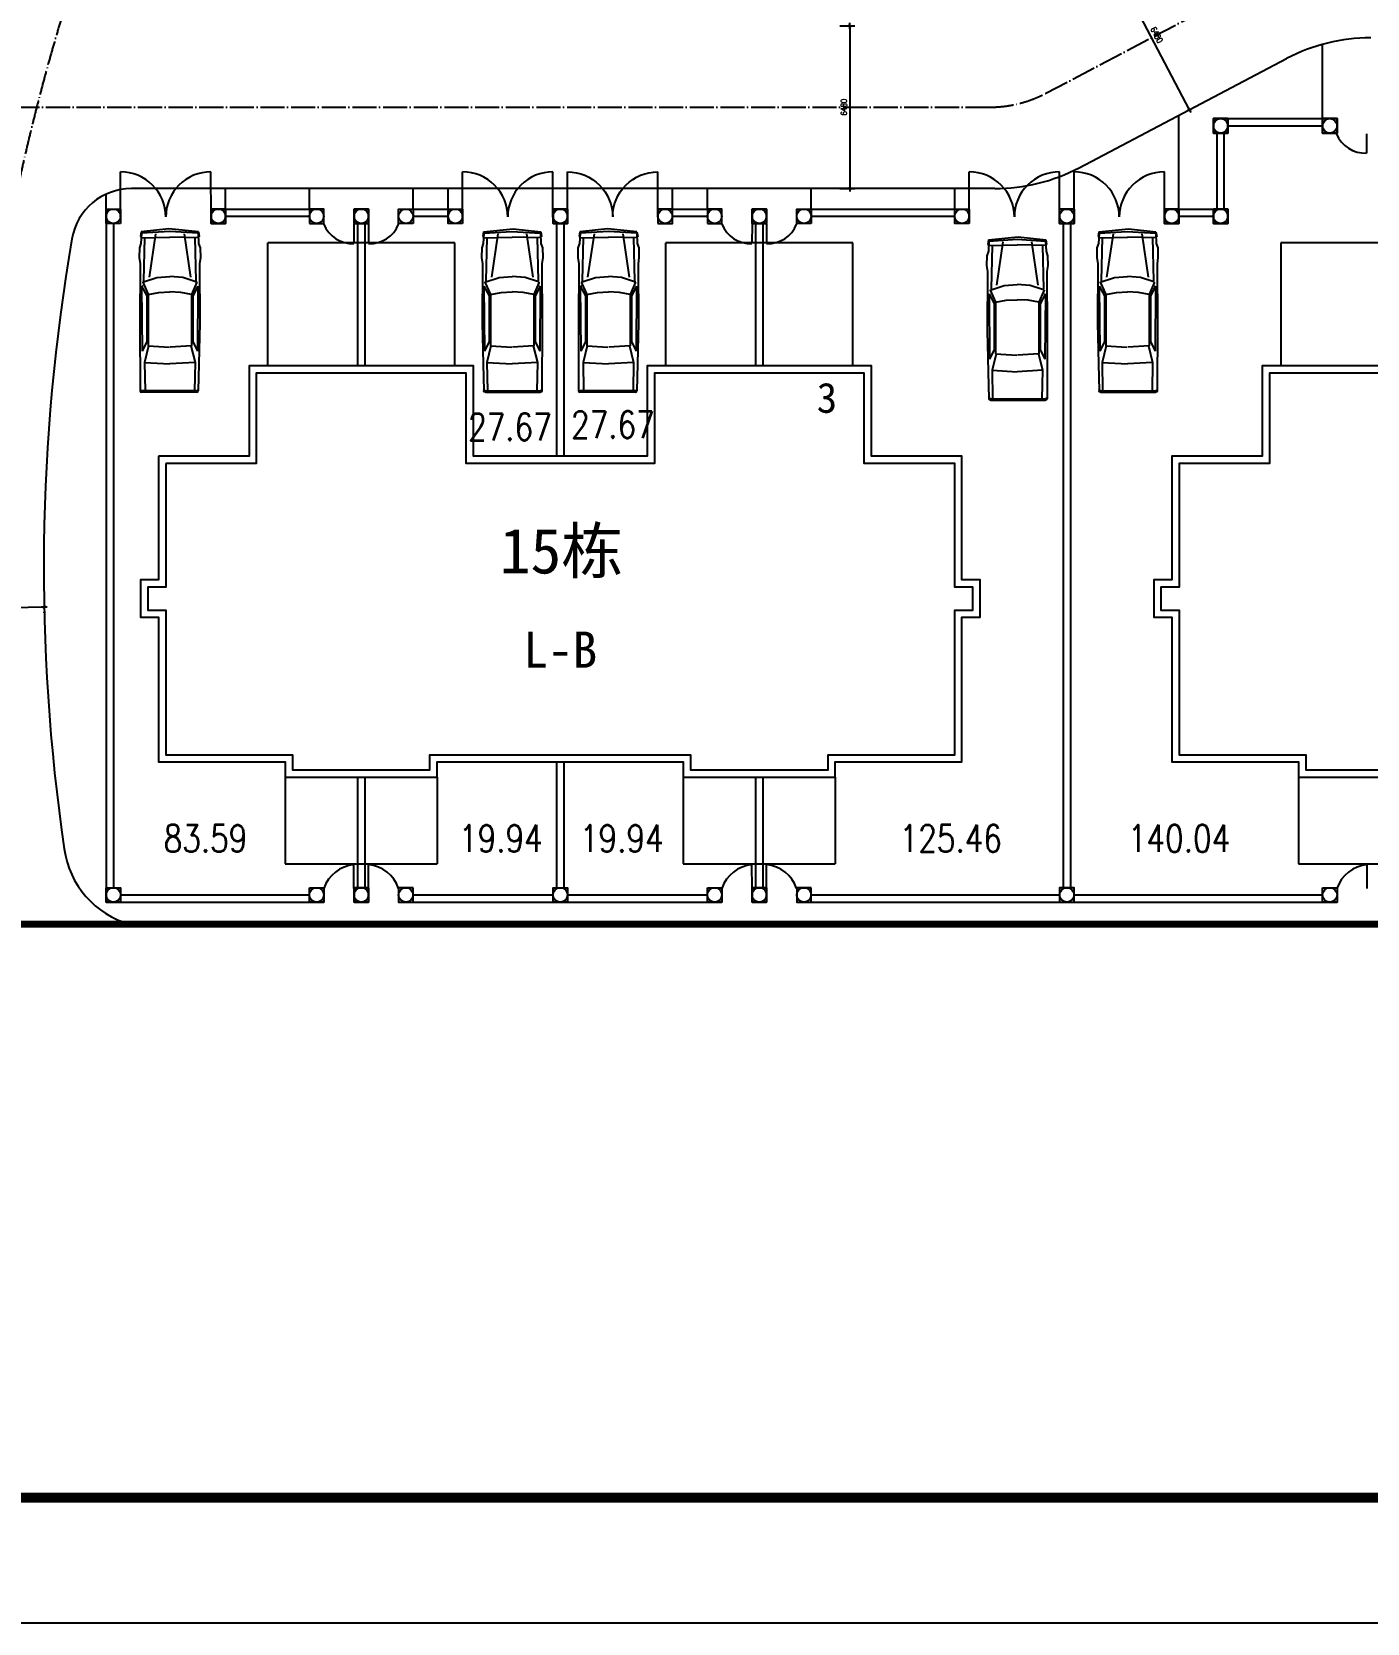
# Model space of a CAD drawing. Extents: x 1035948 to 1665131, y -158296 to 142149.
# Drawn here: x 1431022 to 1484162, y -158296 to -94954 of the extents above; entities that cross this region are included whole.
import ezdxf
from ezdxf.enums import TextEntityAlignment as Align

# ---------------------------------------------------------------- set-up
doc = ezdxf.new("R2010")
doc.units = 0
doc.header["$LTSCALE"] = 200
doc.header["$MEASUREMENT"] = 0
doc.linetypes.add('ACAD_ISO04W100', pattern=[30.5, 24, -3, 0.5, -3])
doc.layers.get('0').update_dxf_attribs({"linetype": 'CONTINUOUS'})
doc.layers.get('DEFPOINTS').update_dxf_attribs({"linetype": 'CONTINUOUS'})
for name, color, linetype in [('CH1', 7, 'CONTINUOUS'), ('DL', 21, 'CONTINUOUS'), ('LH', 62, 'CONTINUOUS'), ('LMLK', 123, 'CONTINUOUS'), ('TXT', 3, 'CONTINUOUS'), ('WINDOW', 2, 'CONTINUOUS'), ('WLL1', 7, 'CONTINUOUS'), ('X1', 3, 'CONTINUOUS'), ('ZXX', 6, 'ACAD_ISO04W100'), ('铺地材料线', 5, 'CONTINUOUS'), ('院子', 140, 'CONTINUOUS')]:
    doc.layers.add(name, color=color, linetype=linetype)
doc.styles.add('DIM', font='txt')
doc.styles.add('DIM_FONT', font='SIMPLEX.shx', dxfattribs={"width": 0.8})
doc.styles.add('H1', font='SimSun.ttf')
doc.dimstyles.new('DIMN80', dxfattribs={"dimscale": 0.8, "dimtxt": 300, "dimasz": 1, "dimexe": 250, "dimexo": 300, "dimgap": 150, "dimtad": 1, "dimdec": 0, "dimzin": 0, "dimdsep": 46, "dimtxsty": 'DIM_FONT', "dimblk": '_DIMX', "dimcen": 0.09, "dimclrt": 7, "dimadec": 0, "dimazin": 0, "dimtfac": 1, "dimtdec": 0, "dimtix": 1, "dimtmove": 2, "dimatfit": 3, "dimldrblk": '_DIMX', "dimfxl": 0, "dimtolj": 1, "dimtzin": 0, "dimarcsym": 0})

# ---------------------------------------------------------------- blocks, each defined once
blk = doc.blocks.new('_DIMX')
blk.add_line((-150, 0), (150, 0))
at = {"const_width": 50}
blk.add_lwpolyline([(-70, -70), (70, 70)], dxfattribs=at)
blk = doc.blocks.new('*D543')
at = {"layer": 'DEFPOINTS', "color": 0}
for p in [(1474068, -92322), (1477085, -98057), (1477085, -98057)]:
    blk.add_point(p, dxfattribs=at)
at = {"layer": 'WLL1', "color": 0, "lineweight": -2}
for p, q in [((1474069, -92323), (1477085, -98056)), ((1474281, -92210), (1474245, -92229)), ((1477297, -97945), (1477262, -97964))]:
    blk.add_line(p, q, dxfattribs=at)
at = {"layer": 'WLL1', "color": 0, "lineweight": -2, "xscale": 0.8, "yscale": 0.8, "zscale": 0.8}
for p, rotation in [((1474068, -92322), 117.7472229920204), ((1477085, -98057), 297.7472229920204)]:
    blk.add_blockref('_DIMX', p, dxfattribs=dict(at, rotation=rotation))
at = {"layer": 'WLL1', "color": 7, "insert": (1475789, -95078), "char_height": 240, "attachment_point": 5, "rotation": 297.74722, "style": 'DIM_FONT'}
blk.add_mtext('\\A1;6480', dxfattribs=at)
blk = doc.blocks.new('M_F31')
for p, q in [((17, 943), (-81, -40)), ((62, 933), (0, 0)), ((17, 943), (167, 969)), ((62, 933), (397, 951)), ((80, 469), (1520, 684)), ((167, 969), (187, 944)), ((209, 942), (187, -4)), ((205, 831), (1645, 862)), ((397, 951), (544, 1005)), ((544, 1005), (863, 1010)), ((863, 1010), (1071, 978)), ((1071, 978), (3045, 992)), ((1685, 895), (1534, 426)), ((1685, 895), (2090, 713)), ((1813, 931), (2142, 758)), ((1813, 931), (3975, 914)), ((2090, 713), (2023, 359)), ((2090, 713), (3799, 713)), ((2142, 758), (3656, 758)), ((3045, 992), (5289, 933)), ((3656, 758), (3975, 914)), ((3799, 713), (3842, 9)), ((3800, 698), (4344, 832)), ((4344, 832), (4396, -6)), ((4344, 832), (5286, 817)), ((5291, 884), (5291, -942)), ((5338, 883), (5338, -942)), ((0, 0), (62, -942)), ((1534, 426), (1501, -3)), ((2023, 359), (2010, -4)), ((-81, -40), (17, -952)), ((80, -478), (1520, -693)), ((209, -951), (187, -5)), ((1534, -434), (1501, -5)), ((1676, -877), (1534, -434)), ((2023, -368), (2010, -5)), ((2090, -722), (2023, -368)), ((3799, -722), (3842, -18)), ((4344, -841), (4396, -3)), ((17, -952), (167, -978)), ((62, -942), (397, -960)), ((167, -978), (187, -953)), ((205, -840), (1645, -871)), ((397, -960), (544, -1014)), ((544, -1014), (863, -1018)), ((863, -1018), (1071, -987)), ((1071, -987), (3045, -1000)), ((1710, -892), (2090, -722)), ((1813, -940), (2142, -767)), ((1813, -940), (3975, -923)), ((2090, -722), (3799, -722)), ((2142, -767), (3656, -767)), ((3045, -1000), (5288, -992)), ((3656, -767), (3975, -923)), ((3800, -707), (4344, -841)), ((4344, -841), (5286, -826))]:
    blk.add_line(p, q)
for centre, radius, start, end in [((1700, 861), 25, 65.7961, 162.2571), ((5241, 884), 50, 0, 88.5082), ((5288, 883), 50, 0, 88.5082), ((200, -4), 12.5, 178.7004, 181.2996), ((1514, -4), 12.5, 175.5855, 184.4145), ((2022, -4), 12.5, 177.991, 182.009), ((1700, -870), 25, 197.7429, 294.2039), ((1828, -904), 12.5, 116.9382, 269.53), ((5241, -942), 50, 270.2142, 0), ((5288, -942), 50, 270.2142, 360)]:
    blk.add_arc(centre, radius, start, end)
at = {"linetype": 'Continuous', "style": 'DIM', "flags": 9}
for tag in ['XSIZE', 'YSIZE']:
    blk.add_attdef(tag, (0, 0), '', height=0.5, dxfattribs=at)
blk = doc.blocks.new('M_A3PTU')
for p, q in [((-0.5, 0), (-0.499, -0.498)), ((0.5, 0), (0.499, -0.498))]:
    blk.add_line(p, q)
for centre, start, end in [((-0.498, -0.001), 269.885, 0.0763), ((0.498, -0.001), 179.9237, 270.115)]:
    blk.add_arc(centre, 0.498, start, end)
blk = doc.blocks.new('*D540')
at = {"layer": 'DEFPOINTS', "color": 0}
for p in [(1425035, -117975), (1431514, -117846), (1431514, -117846)]:
    blk.add_point(p, dxfattribs=at)
at = {"layer": 'WLL1', "color": 0, "lineweight": -2}
for p, q in [((1425036, -117975), (1431513, -117846)), ((1425040, -118215), (1425039, -118175)), ((1431519, -118086), (1431518, -118046))]:
    blk.add_line(p, q, dxfattribs=at)
at = {"layer": 'WLL1', "color": 0, "lineweight": -2, "xscale": 0.8, "yscale": 0.8, "zscale": 0.8}
for p, rotation in [((1431514, -117846), 1.143437487052672), ((1425035, -117975), 181.1434374870527)]:
    blk.add_blockref('_DIMX', p, dxfattribs=dict(at, rotation=rotation))
at = {"layer": 'WLL1', "color": 7, "insert": (1428270, -117670), "char_height": 240, "attachment_point": 5, "rotation": 1.14344, "style": 'DIM_FONT'}
blk.add_mtext('\\A1;6480', dxfattribs=at)
blk = doc.blocks.new('*D541')
at = {"layer": 'DEFPOINTS', "color": 0}
for p in [(1462932, -94714), (1462932, -101194), (1463578, -101194)]:
    blk.add_point(p, dxfattribs=at)
at = {"layer": 'WLL1', "color": 0, "lineweight": -2}
for p, q in [((1463172, -94714), (1463778, -94714)), ((1463578, -94715), (1463578, -101193)), ((1463172, -101194), (1463778, -101194))]:
    blk.add_line(p, q, dxfattribs=at)
at = {"layer": 'WLL1', "color": 0, "lineweight": -2, "xscale": 0.8, "yscale": 0.8, "zscale": 0.8}
for p, rotation in [((1463578, -94714), 90), ((1463578, -101194), 270)]:
    blk.add_blockref('_DIMX', p, dxfattribs=dict(at, rotation=rotation))
at = {"layer": 'WLL1', "color": 7, "insert": (1463338, -97954), "char_height": 240, "attachment_point": 5, "rotation": 90, "style": 'DIM_FONT'}
blk.add_mtext('\\A1;6480', dxfattribs=at)

msp = doc.modelspace()

# ---------------------------------------------------------------- linework, layer by layer
for p, q in [((1440410.90889, -108249.89817, -27056.10778), (1440410.90889, -103353.89817, -27056.10778)), ((1440538.10889, -103353.89817, -27056.10778), (1440530.90889, -103361.09817, -27056.10778)), ((1447850.90889, -108249.89817, -27056.10778), (1447850.90889, -103353.89817, -27056.10778)), ((1456250.90889, -108249.89817, -27056.10778), (1456250.90889, -103353.89817, -27056.10778)), ((1463690.90889, -108249.89817, -27056.10778), (1463690.90889, -103353.89817, -27056.10778)), ((1480730.90889, -103353.89817, -27056.10778), (1480730.90889, -108249.89817, -27056.10778)), ((1441106.90889, -124617.89817, -27056.10778), (1441106.90889, -128073.89817, -27056.10778)), ((1447154.90889, -124617.89817, -27056.10778), (1447154.90889, -128073.89817, -27056.10778)), ((1456946.90889, -124617.89817, -27056.10778), (1456946.90889, -128073.89817, -27056.10778)), ((1462994.90889, -124617.89817, -27056.10778), (1462994.90889, -128073.89817, -27056.10778)), ((1481426.90889, -124617.89817, -27056.10778), (1481426.90889, -128073.89817, -27056.10778)), ((1441106.90889, -128073.89817, -27056.10778), (1447154.90889, -128073.89817, -27056.10778)), ((1456946.90889, -128073.89817, -27056.10778), (1462994.90889, -128073.89817, -27056.10778)), ((1481426.90889, -128073.89817, -27056.10778), (1487474.90889, -128073.89817, -27056.10778))]:
    msp.add_line(p, q)
msp.add_lwpolyline([(1262027.16905, 133703.72674), (1536194.78498, 133703.72674), (1536194.78498, -153296.27326), (1262027.16905, -153296.27326)], close=True)
at = {"layer": 'CH1'}
for p, q in [((1447850.90889, -103353.89817, -27056.10778), (1440410.90889, -103353.89817, -27056.10778)), ((1463690.90889, -103353.89817, -27056.10778), (1456250.90889, -103353.89817, -27056.10778)), ((1488170.90889, -103353.89817, -27056.10778), (1480730.90889, -103353.89817, -27056.10778))]:
    msp.add_line(p, q, dxfattribs=at)
msp.add_lwpolyline([(1262027.16905, 133703.72674), (1536194.78498, 133703.72674), (1536194.78498, -153296.27326), (1262027.16905, -153296.27326)], close=True, dxfattribs=at)
at = {"layer": 'DL'}
for p, q in [((1482386.76082, -98409.89817), (1482386.76082, -95454.21999)), ((1472695.36711, -100365.97164), (1480953.2036, -96021.8247)), ((1476674.05602, -102009.89817), (1476674.05602, -98272.92835)), ((1469343.2514, -101193.89817), (1434982.68081, -101193.89817)), ((1438730.05602, -102009.89817), (1438730.05602, -101193.89817)), ((1442066.80439, -102009.89817), (1442066.80439, -101193.89817)), ((1446195.05696, -102009.89817), (1446195.05696, -101193.89817)), ((1447587.76176, -102009.89817), (1447587.76176, -101193.89817)), ((1456514.05602, -102009.89817), (1456514.05602, -101193.89817)), ((1457906.80439, -102009.89817), (1457906.80439, -101193.89817)), ((1462035.05696, -102009.89817), (1462035.05696, -101193.89817)), ((1467747.76176, -102009.89817), (1467747.76176, -101193.89817)), ((1433978.90889, -102009.89817), (1433978.90889, -101413.88855)), ((1437650.90889, -130473.89817), (1441106.90889, -130473.89817)), ((1447154.90889, -130473.89817), (1456946.90889, -130473.89817)), ((1462994.90889, -130473.89817), (1481426.90889, -130473.89817))]:
    msp.add_line(p, q, dxfattribs=at)
for centre, radius, start, end in [((1484305.31931, -102393.89817), 7200, 90, 117.7472229953), ((1469343.2514, -93993.89817), 7200, 270, 297.7472229953), ((1434982.68081, -103593.89817), 2400, 90, 170.2471384319), ((1508910.75651, -116300.8662), 77412.18177, 170.2471384319, 188.3031122517), ((1435892.53661, -126985.6802), 3616.4597, 187.8554200322, 254.6960940776)]:
    msp.add_arc(centre, radius, start, end, dxfattribs=at)
at = {"layer": 'LH'}
for points in [[(1478042.90889, -98697.89817), (1478042.90889, -98985.89817), (1478618.90889, -98985.89817), (1478618.90889, -98409.89817), (1478042.90889, -98409.89817)], [(1478042.90889, -98553.89817), (1478042.90889, -98409.89817), (1478618.90889, -98409.89817), (1478618.90889, -98985.89817), (1478042.90889, -98985.89817), (1478042.90889, -98697.89817)], [(1471922.90889, -102297.89817), (1471922.90889, -102585.89817), (1472498.90889, -102585.89817), (1472498.90889, -102009.89817), (1471922.90889, -102009.89817)], [(1471922.90889, -102153.89817), (1471922.90889, -102009.89817), (1472498.90889, -102009.89817), (1472498.90889, -102585.89817), (1471922.90889, -102585.89817), (1471922.90889, -102297.89817)]]:
    msp.add_lwpolyline(points, dxfattribs=at)
for points in [[(1478042.90889, -98985.89817), (1478618.90889, -98985.89817), (1478618.90889, -98409.89817), (1478042.90889, -98409.89817)], [(1478042.90889, -98985.89817), (1478618.90889, -98985.89817), (1478618.90889, -98409.89817), (1478042.90889, -98409.89817)], [(1478618.90889, -98985.89817), (1478042.90889, -98985.89817), (1478042.90889, -98409.89817), (1478618.90889, -98409.89817)], [(1478618.90889, -98985.89817), (1478042.90889, -98985.89817), (1478042.90889, -98409.89817), (1478618.90889, -98409.89817)], [(1482962.76082, -98985.89817), (1482386.76082, -98985.89817), (1482386.76082, -98409.89817), (1482962.76082, -98409.89817)], [(1482386.76082, -98985.89817), (1482962.76082, -98985.89817), (1482962.76082, -98409.89817), (1482386.76082, -98409.89817)], [(1482962.76082, -98985.89817), (1482386.76082, -98985.89817), (1482386.76082, -98409.89817), (1482962.76082, -98409.89817)], [(1482386.78261, -98409.89817), (1482962.78261, -98409.89817), (1482962.78261, -98985.89817), (1482386.78261, -98985.89817)], [(1482962.78261, -98985.89817), (1482386.78261, -98985.89817), (1482386.78261, -98409.89817), (1482962.78261, -98409.89817)], [(1482386.78261, -98985.89817), (1482962.78261, -98985.89817), (1482962.78261, -98409.89817), (1482386.78261, -98409.89817)], [(1482386.78261, -98985.89817), (1482962.78261, -98985.89817), (1482962.78261, -98409.89817), (1482386.78261, -98409.89817)], [(1482962.78261, -98985.89817), (1482386.78261, -98985.89817), (1482386.78261, -98409.89817), (1482962.78261, -98409.89817)], [(1482386.78261, -98985.89817), (1482962.78261, -98985.89817), (1482962.78261, -98409.89817), (1482386.78261, -98409.89817)], [(1482962.78261, -98985.89817), (1482386.78261, -98985.89817), (1482386.78261, -98409.89817), (1482962.78261, -98409.89817)], [(1482962.78261, -98985.89817), (1482386.78261, -98985.89817), (1482386.78261, -98409.89817), (1482962.78261, -98409.89817)], [(1482386.78261, -98985.89817), (1482962.78261, -98985.89817), (1482962.78261, -98409.89817), (1482386.78261, -98409.89817)], [(1434554.90889, -102585.89817), (1433978.90889, -102585.89817), (1433978.90889, -102009.89817), (1434554.90889, -102009.89817)], [(1434554.90889, -102585.89817), (1433978.90889, -102585.89817), (1433978.90889, -102009.89817), (1434554.90889, -102009.89817)], [(1438730.05602, -102585.89817), (1438154.05602, -102585.89817), (1438154.05602, -102009.89817), (1438730.05602, -102009.89817)], [(1438730.05602, -102009.89817), (1438154.05602, -102009.89817), (1438154.05602, -102585.89817), (1438730.05602, -102585.89817)], [(1438730.05602, -102585.89817), (1438154.05602, -102585.89817), (1438154.05602, -102009.89817), (1438730.05602, -102009.89817)], [(1438730.05602, -102585.89817), (1438154.05602, -102585.89817), (1438154.05602, -102009.89817), (1438730.05602, -102009.89817)], [(1438154.05602, -102585.89817), (1438730.05602, -102585.89817), (1438730.05602, -102009.89817), (1438154.05602, -102009.89817)], [(1438154.05602, -102585.89817), (1438730.05602, -102585.89817), (1438730.05602, -102009.89817), (1438154.05602, -102009.89817)], [(1442066.80439, -102585.89817), (1442642.80439, -102585.89817), (1442642.80439, -102009.89817), (1442066.80439, -102009.89817)], [(1444418.90889, -102585.89817), (1443842.90889, -102585.89817), (1443842.90889, -102009.89817), (1444418.90889, -102009.89817)], [(1444418.93067, -102585.89817), (1443842.93067, -102585.89817), (1443842.93067, -102009.89817), (1444418.93067, -102009.89817)], [(1443842.93067, -102585.89817), (1444418.93067, -102585.89817), (1444418.93067, -102009.89817), (1443842.93067, -102009.89817)], [(1443842.93068, -102009.89817), (1444418.93068, -102009.89817), (1444418.93068, -102585.89817), (1443842.93068, -102585.89817)], [(1444418.93068, -102585.89817), (1443842.93068, -102585.89817), (1443842.93068, -102009.89817), (1444418.93068, -102009.89817)], [(1443842.93068, -102585.89817), (1444418.93068, -102585.89817), (1444418.93068, -102009.89817), (1443842.93068, -102009.89817)], [(1443842.93068, -102585.89817), (1444418.93068, -102585.89817), (1444418.93068, -102009.89817), (1443842.93068, -102009.89817)], [(1444418.93068, -102585.89817), (1443842.93068, -102585.89817), (1443842.93068, -102009.89817), (1444418.93068, -102009.89817)], [(1443842.93068, -102585.89817), (1444418.93068, -102585.89817), (1444418.93068, -102009.89817), (1443842.93068, -102009.89817)], [(1444418.93068, -102585.89817), (1443842.93068, -102585.89817), (1443842.93068, -102009.89817), (1444418.93068, -102009.89817)], [(1446195.05696, -102585.89817), (1445619.05696, -102585.89817), (1445619.05696, -102009.89817), (1446195.05696, -102009.89817)], [(1448163.76176, -102585.89817), (1447587.76176, -102585.89817), (1447587.76176, -102009.89817), (1448163.76176, -102009.89817)], [(1452338.90889, -102585.89817), (1451762.90889, -102585.89817), (1451762.90889, -102009.89817), (1452338.90889, -102009.89817)], [(1452338.90889, -102009.89817), (1451762.90889, -102009.89817), (1451762.90889, -102585.89817), (1452338.90889, -102585.89817)], [(1452338.90889, -102585.89817), (1451762.90889, -102585.89817), (1451762.90889, -102009.89817), (1452338.90889, -102009.89817)], [(1452338.90889, -102585.89817), (1451762.90889, -102585.89817), (1451762.90889, -102009.89817), (1452338.90889, -102009.89817)], [(1451762.90889, -102585.89817), (1452338.90889, -102585.89817), (1452338.90889, -102009.89817), (1451762.90889, -102009.89817)], [(1451762.90889, -102585.89817), (1452338.90889, -102585.89817), (1452338.90889, -102009.89817), (1451762.90889, -102009.89817)], [(1455938.05602, -102585.89817), (1456514.05602, -102585.89817), (1456514.05602, -102009.89817), (1455938.05602, -102009.89817)], [(1457906.80439, -102585.89817), (1458482.80439, -102585.89817), (1458482.80439, -102009.89817), (1457906.80439, -102009.89817)], [(1459682.90889, -102585.89817), (1460258.90889, -102585.89817), (1460258.90889, -102009.89817), (1459682.90889, -102009.89817)], [(1460258.90889, -102585.89817), (1459682.90889, -102585.89817), (1459682.90889, -102009.89817), (1460258.90889, -102009.89817)], [(1460258.93067, -102585.89817), (1459682.93067, -102585.89817), (1459682.93067, -102009.89817), (1460258.93067, -102009.89817)], [(1459682.93067, -102585.89817), (1460258.93067, -102585.89817), (1460258.93067, -102009.89817), (1459682.93067, -102009.89817)], [(1459682.93068, -102009.89817), (1460258.93068, -102009.89817), (1460258.93068, -102585.89817), (1459682.93068, -102585.89817)], [(1460258.93068, -102585.89817), (1459682.93068, -102585.89817), (1459682.93068, -102009.89817), (1460258.93068, -102009.89817)], [(1459682.93068, -102585.89817), (1460258.93068, -102585.89817), (1460258.93068, -102009.89817), (1459682.93068, -102009.89817)], [(1459682.93068, -102585.89817), (1460258.93068, -102585.89817), (1460258.93068, -102009.89817), (1459682.93068, -102009.89817)], [(1460258.93068, -102585.89817), (1459682.93068, -102585.89817), (1459682.93068, -102009.89817), (1460258.93068, -102009.89817)], [(1459682.93068, -102585.89817), (1460258.93068, -102585.89817), (1460258.93068, -102009.89817), (1459682.93068, -102009.89817)], [(1460258.93068, -102585.89817), (1459682.93068, -102585.89817), (1459682.93068, -102009.89817), (1460258.93068, -102009.89817)], [(1462035.05696, -102585.89817), (1461459.05696, -102585.89817), (1461459.05696, -102009.89817), (1462035.05696, -102009.89817)], [(1468323.76176, -102585.89817), (1467747.76176, -102585.89817), (1467747.76176, -102009.89817), (1468323.76176, -102009.89817)], [(1471922.90889, -102585.89817), (1472498.90889, -102585.89817), (1472498.90889, -102009.89817), (1471922.90889, -102009.89817)], [(1471922.90889, -102009.89817), (1472498.90889, -102009.89817), (1472498.90889, -102585.89817), (1471922.90889, -102585.89817)], [(1471922.90889, -102585.89817), (1472498.90889, -102585.89817), (1472498.90889, -102009.89817), (1471922.90889, -102009.89817)], [(1471922.90889, -102585.89817), (1472498.90889, -102585.89817), (1472498.90889, -102009.89817), (1471922.90889, -102009.89817)], [(1472498.90889, -102585.89817), (1471922.90889, -102585.89817), (1471922.90889, -102009.89817), (1472498.90889, -102009.89817)], [(1472498.90889, -102585.89817), (1471922.90889, -102585.89817), (1471922.90889, -102009.89817), (1472498.90889, -102009.89817)], [(1471922.90889, -102585.89817), (1472498.90889, -102585.89817), (1472498.90889, -102009.89817), (1471922.90889, -102009.89817)], [(1471922.90889, -102585.89817), (1472498.90889, -102585.89817), (1472498.90889, -102009.89817), (1471922.90889, -102009.89817)], [(1472498.90889, -102585.89817), (1471922.90889, -102585.89817), (1471922.90889, -102009.89817), (1472498.90889, -102009.89817)], [(1472498.90889, -102585.89817), (1471922.90889, -102585.89817), (1471922.90889, -102009.89817), (1472498.90889, -102009.89817)], [(1476098.05602, -102585.89817), (1476674.05602, -102585.89817), (1476674.05602, -102009.89817), (1476098.05602, -102009.89817)], [(1476098.05602, -102009.89817), (1476674.05602, -102009.89817), (1476674.05602, -102585.89817), (1476098.05602, -102585.89817)], [(1476098.05602, -102585.89817), (1476674.05602, -102585.89817), (1476674.05602, -102009.89817), (1476098.05602, -102009.89817)], [(1476098.05602, -102585.89817), (1476674.05602, -102585.89817), (1476674.05602, -102009.89817), (1476098.05602, -102009.89817)], [(1476674.05602, -102585.89817), (1476098.05602, -102585.89817), (1476098.05602, -102009.89817), (1476674.05602, -102009.89817)], [(1476674.05602, -102585.89817), (1476098.05602, -102585.89817), (1476098.05602, -102009.89817), (1476674.05602, -102009.89817)], [(1434554.90889, -129597.89817), (1433978.90889, -129597.89817), (1433978.90889, -129021.89817), (1434554.90889, -129021.89817)], [(1442066.78261, -129021.89817), (1442642.78261, -129021.89817), (1442642.78261, -129597.89817), (1442066.78261, -129597.89817)], [(1444418.90889, -129597.89817), (1443842.90889, -129597.89817), (1443842.90889, -129021.89817), (1444418.90889, -129021.89817)], [(1444418.90889, -129597.89817), (1443842.90889, -129597.89817), (1443842.90889, -129021.89817), (1444418.90889, -129021.89817)], [(1443842.90889, -129597.89817), (1444418.90889, -129597.89817), (1444418.90889, -129021.89817), (1443842.90889, -129021.89817)], [(1444418.90889, -129021.89817), (1443842.90889, -129021.89817), (1443842.90889, -129597.89817), (1444418.90889, -129597.89817)], [(1443842.90889, -129021.89817), (1444418.90889, -129021.89817), (1444418.90889, -129597.89817), (1443842.90889, -129597.89817)], [(1443842.90889, -129021.89817), (1444418.90889, -129021.89817), (1444418.90889, -129597.89817), (1443842.90889, -129597.89817)], [(1444418.90889, -129021.89817), (1443842.90889, -129021.89817), (1443842.90889, -129597.89817), (1444418.90889, -129597.89817)], [(1443842.90889, -129021.89817), (1444418.90889, -129021.89817), (1444418.90889, -129597.89817), (1443842.90889, -129597.89817)], [(1444418.90889, -129021.89817), (1443842.90889, -129021.89817), (1443842.90889, -129597.89817), (1444418.90889, -129597.89817)], [(1444418.90889, -129021.89817), (1443842.90889, -129021.89817), (1443842.90889, -129597.89817), (1444418.90889, -129597.89817)], [(1443842.90889, -129021.89817), (1444418.90889, -129021.89817), (1444418.90889, -129597.89817), (1443842.90889, -129597.89817)], [(1446195.03517, -129021.89817), (1445619.03517, -129021.89817), (1445619.03517, -129597.89817), (1446195.03517, -129597.89817)], [(1452338.90889, -129597.89817), (1451762.90889, -129597.89817), (1451762.90889, -129021.89817), (1452338.90889, -129021.89817)], [(1457906.78261, -129021.89817), (1458482.78261, -129021.89817), (1458482.78261, -129597.89817), (1457906.78261, -129597.89817)], [(1460258.90889, -129597.89817), (1459682.90889, -129597.89817), (1459682.90889, -129021.89817), (1460258.90889, -129021.89817)], [(1460258.90889, -129597.89817), (1459682.90889, -129597.89817), (1459682.90889, -129021.89817), (1460258.90889, -129021.89817)], [(1459682.90889, -129597.89817), (1460258.90889, -129597.89817), (1460258.90889, -129021.89817), (1459682.90889, -129021.89817)], [(1460258.90889, -129021.89817), (1459682.90889, -129021.89817), (1459682.90889, -129597.89817), (1460258.90889, -129597.89817)], [(1459682.90889, -129021.89817), (1460258.90889, -129021.89817), (1460258.90889, -129597.89817), (1459682.90889, -129597.89817)], [(1459682.90889, -129021.89817), (1460258.90889, -129021.89817), (1460258.90889, -129597.89817), (1459682.90889, -129597.89817)], [(1460258.90889, -129021.89817), (1459682.90889, -129021.89817), (1459682.90889, -129597.89817), (1460258.90889, -129597.89817)], [(1459682.90889, -129021.89817), (1460258.90889, -129021.89817), (1460258.90889, -129597.89817), (1459682.90889, -129597.89817)], [(1460258.90889, -129021.89817), (1459682.90889, -129021.89817), (1459682.90889, -129597.89817), (1460258.90889, -129597.89817)], [(1460258.90889, -129021.89817), (1459682.90889, -129021.89817), (1459682.90889, -129597.89817), (1460258.90889, -129597.89817)], [(1459682.90889, -129021.89817), (1460258.90889, -129021.89817), (1460258.90889, -129597.89817), (1459682.90889, -129597.89817)], [(1462035.03517, -129021.89817), (1461459.03517, -129021.89817), (1461459.03517, -129597.89817), (1462035.03517, -129597.89817)], [(1471922.90889, -129597.89817), (1472498.90889, -129597.89817), (1472498.90889, -129021.89817), (1471922.90889, -129021.89817)], [(1482386.78261, -129021.89817), (1482962.78261, -129021.89817), (1482962.78261, -129597.89817), (1482386.78261, -129597.89817)]]:
    msp.add_lwpolyline(points, close=True, dxfattribs=at)
at = {"layer": 'LH', "elevation": -27056.10778}
for points in [[(1478042.90889, -102297.89817), (1478042.90889, -102585.89817), (1478618.90889, -102585.89817), (1478618.90889, -102009.89817), (1478042.90889, -102009.89817)], [(1478042.90889, -102153.89817), (1478042.90889, -102009.89817), (1478618.90889, -102009.89817), (1478618.90889, -102585.89817), (1478042.90889, -102585.89817), (1478042.90889, -102297.89817)]]:
    msp.add_lwpolyline(points, dxfattribs=at)
for points in [[(1478042.90889, -102585.89817), (1478618.90889, -102585.89817), (1478618.90889, -102009.89817), (1478042.90889, -102009.89817)], [(1478042.90889, -102585.89817), (1478618.90889, -102585.89817), (1478618.90889, -102009.89817), (1478042.90889, -102009.89817)], [(1478618.90889, -102585.89817), (1478042.90889, -102585.89817), (1478042.90889, -102009.89817), (1478618.90889, -102009.89817)], [(1478618.90889, -102585.89817), (1478042.90889, -102585.89817), (1478042.90889, -102009.89817), (1478618.90889, -102009.89817)]]:
    msp.add_lwpolyline(points, close=True, dxfattribs=at)
at = {"layer": 'LH'}
for centre in [(1478330.90889, -98697.89817), (1478330.90889, -98697.89817), (1478330.90889, -98697.89817), (1478330.90889, -98697.89817), (1478330.90889, -98697.89817), (1482674.76082, -98697.89817), (1482674.76082, -98697.89817), (1482674.76082, -98697.89817), (1482674.76082, -98697.89817), (1482674.76082, -98697.89817), (1482674.78261, -98697.89817), (1482674.78261, -98697.89817), (1482674.78261, -98697.89817), (1482674.78261, -98697.89817), (1482674.78261, -98697.89817), (1482674.78261, -98697.89817), (1482674.78261, -98697.89817), (1482674.78261, -98697.89817), (1482674.78261, -98697.89817), (1482674.78261, -98697.89817), (1482674.78261, -98697.89817), (1482674.78261, -98697.89817), (1482674.78261, -98697.89817), (1482674.78261, -98697.89817), (1482674.78261, -98697.89817), (1482674.78261, -98697.89817), (1434266.90889, -102297.89817), (1434266.90889, -102297.89817), (1438442.05602, -102297.89817), (1438442.05602, -102297.89817), (1438442.05602, -102297.89817), (1438442.05602, -102297.89817), (1438442.05602, -102297.89817), (1442354.80439, -102297.89817), (1444130.90889, -102297.89817), (1444130.93067, -102297.89817), (1444130.93067, -102297.89817), (1444130.93068, -102297.89817), (1444130.93068, -102297.89817), (1444130.93068, -102297.89817), (1444130.93068, -102297.89817), (1444130.93068, -102297.89817), (1444130.93068, -102297.89817), (1444130.93068, -102297.89817), (1445907.05696, -102297.89817), (1447875.76176, -102297.89817), (1452050.90889, -102297.89817), (1452050.90889, -102297.89817), (1452050.90889, -102297.89817), (1452050.90889, -102297.89817), (1452050.90889, -102297.89817), (1456226.05602, -102297.89817), (1458194.80439, -102297.89817), (1459970.90889, -102297.89817), (1459970.90889, -102297.89817), (1459970.93067, -102297.89817), (1459970.93067, -102297.89817), (1459970.93068, -102297.89817), (1459970.93068, -102297.89817), (1459970.93068, -102297.89817), (1459970.93068, -102297.89817), (1459970.93068, -102297.89817), (1459970.93068, -102297.89817), (1459970.93068, -102297.89817), (1461747.05696, -102297.89817), (1468035.76176, -102297.89817), (1472210.90889, -102297.89817), (1472210.90889, -102297.89817), (1472210.90889, -102297.89817), (1472210.90889, -102297.89817), (1472210.90889, -102297.89817), (1472210.90889, -102297.89817), (1472210.90889, -102297.89817), (1472210.90889, -102297.89817), (1472210.90889, -102297.89817), (1472210.90889, -102297.89817), (1476386.05602, -102297.89817), (1476386.05602, -102297.89817), (1476386.05602, -102297.89817), (1476386.05602, -102297.89817), (1476386.05602, -102297.89817), (1478330.90889, -102297.89817, -27056.10778), (1478330.90889, -102297.89817, -27056.10778), (1478330.90889, -102297.89817, -27056.10778), (1478330.90889, -102297.89817, -27056.10778), (1478330.90889, -102297.89817, -27056.10778), (1434266.90889, -129309.89817), (1442354.78261, -129309.89817), (1444130.90889, -129309.89817), (1444130.90889, -129309.89817), (1444130.90889, -129309.89817), (1444130.90889, -129309.89817), (1444130.90889, -129309.89817), (1444130.90889, -129309.89817), (1444130.90889, -129309.89817), (1444130.90889, -129309.89817), (1444130.90889, -129309.89817), (1444130.90889, -129309.89817), (1444130.90889, -129309.89817), (1445907.03517, -129309.89817), (1452050.90889, -129309.89817), (1458194.78261, -129309.89817), (1459970.90889, -129309.89817), (1459970.90889, -129309.89817), (1459970.90889, -129309.89817), (1459970.90889, -129309.89817), (1459970.90889, -129309.89817), (1459970.90889, -129309.89817), (1459970.90889, -129309.89817), (1459970.90889, -129309.89817), (1459970.90889, -129309.89817), (1459970.90889, -129309.89817), (1459970.90889, -129309.89817), (1461747.03517, -129309.89817), (1472210.90889, -129309.89817), (1482674.78261, -129309.89817)]:
    msp.add_circle(centre, 288, dxfattribs=at)
at = {"layer": 'LMLK', "elevation": -27056.10778}
for points in [[(1436066.90889, -111849.89817), (1436066.90889, -116769.89817), (1435346.90889, -116769.89817), (1435346.90889, -118257.89817), (1436066.90889, -118257.89817), (1436066.90889, -124017.89817), (1441106.90889, -124017.89817), (1441106.90889, -124617.89817), (1447154.90889, -124617.89817), (1447154.90889, -124017.89817), (1456946.90889, -124017.89817), (1456946.90889, -124617.89817), (1462994.90889, -124617.89817), (1462994.90889, -124017.89817), (1468034.90889, -124017.89817), (1468034.90889, -118257.89817), (1468754.90889, -118257.89817), (1468754.90889, -116769.89817), (1468034.90889, -116769.89817), (1468034.90889, -111849.89817), (1464434.90889, -111849.89817), (1464434.90889, -108249.89817), (1455506.90889, -108249.89817), (1455506.90889, -111849.89817), (1448594.90889, -111849.89817), (1448594.90889, -108249.89817), (1439666.90889, -108249.89817), (1439666.90889, -108249.89817), (1439666.90889, -111849.89817)], [(1436354.90889, -112137.89817), (1436354.90889, -117057.89817), (1435634.90889, -117057.89817), (1435634.90889, -117969.89817), (1436354.90889, -117969.89817), (1436354.90889, -123729.89817), (1441394.90889, -123729.89817), (1441394.90889, -124329.89817), (1446866.90889, -124329.89817), (1446866.90889, -123729.89817), (1457234.90889, -123729.89817), (1457234.90889, -124329.89817), (1462706.90889, -124329.89817), (1462706.90889, -123729.89817), (1467746.90889, -123729.89817), (1467746.90889, -117969.89817), (1468466.90889, -117969.89817), (1468466.90889, -117057.89817), (1467746.90889, -117057.89817), (1467746.90889, -112137.89817), (1464146.90889, -112137.89817), (1464146.90889, -108537.89817), (1455794.90889, -108537.89817), (1455794.90889, -112137.89817), (1448306.90889, -112137.89817), (1448306.90889, -108537.89817), (1439954.90889, -108537.89817), (1439954.90889, -112137.89817)]]:
    msp.add_lwpolyline(points, close=True, dxfattribs=at)
for points in [[(1488914.90889, -108249.89817), (1479986.90889, -108249.89817), (1479986.90889, -108249.89817), (1479986.90889, -111849.89817), (1476386.90889, -111849.89817), (1476386.90889, -116769.89817), (1475666.90889, -116769.89817), (1475666.90889, -118257.89817), (1476386.90889, -118257.89817), (1476386.90889, -124017.89817), (1481426.90889, -124017.89817), (1481426.90889, -124617.89817), (1487474.90889, -124617.89817)], [(1488626.90889, -108537.89817), (1480274.90889, -108537.89817), (1480274.90889, -112137.89817), (1476674.90889, -112137.89817), (1476674.90889, -117057.89817), (1475954.90889, -117057.89817), (1475954.90889, -117969.89817), (1476674.90889, -117969.89817), (1476674.90889, -123729.89817), (1481714.90889, -123729.89817), (1481714.90889, -124329.89817), (1487186.90889, -124329.89817)]]:
    msp.add_lwpolyline(points, dxfattribs=at)
at = {"layer": 'TXT', "ltscale": 20, "const_width": 288}
for points, elevation in [([(1512710.09764, 103561.79359), (1512710.09764, 6647.99523), (1528442.90889, 6647.99523), (1528442.90889, -130473.89817), (1434938.01256, -130473.89817)], -27056.10778), ([(1400882.90889, -130473.89817), (1434938.01256, -130473.89817)], -18083.76634)]:
    msp.add_lwpolyline(points, dxfattribs=dict(at, elevation=elevation))
at = {"layer": 'WINDOW'}
for p, q in [((1484140.51884, -99012.91439, -0.05647), (1484137.76237, -99780.91403, -27056.16424)), ((1443841.66783, -102612.837, -0.05647), (1443839.01218, -103380.837, -27056.16424)), ((1444417.66783, -102612.837, -0.05647), (1444420.32348, -103380.837, -27056.16424)), ((1459681.66783, -102612.837, -0.05647), (1459679.01218, -103380.837, -27056.16424)), ((1460257.66783, -102612.837, -0.05647), (1460260.32348, -103380.837, -27056.16424)), ((1443841.64604, -129048.837, -0.05647), (1443838.9904, -128100.837, -27056.16424)), ((1444417.64605, -129048.837, -0.05647), (1444420.30169, -128100.837, -27056.16424)), ((1459681.64604, -129048.837, -0.05647), (1459678.9904, -128100.837, -27056.16424)), ((1460257.64605, -129048.837, -0.05647), (1460260.30169, -128100.837, -27056.16424)), ((1484161.64604, -129048.837, -0.05647), (1484158.9904, -128100.837, -27056.16424))]:
    msp.add_line(p, q, dxfattribs=at)
for centre, radius, start, end in [((1484080.45503, -98552.95981, -27056.16424), 1229.29073, 201.964645316, 272.6719952425), ((1443781.54363, -102152.89031, -27056.16424), 1229.29073, 201.972167468, 272.6795173856), ((1444477.79203, -102152.89031, -27056.16424), 1229.29073, 267.3204826144, 338.027832532), ((1459621.54363, -102152.89031, -27056.16424), 1229.29073, 201.972167468, 272.6795173856), ((1460317.79203, -102152.89031, -27056.16424), 1229.29073, 267.3204826144, 338.027832532), ((1443981.91282, -129511.66545, -27056.16424), 1418.04927, 95.7845520353, 160.9505607334), ((1444277.37927, -129511.66545, -27056.16424), 1418.04927, 19.0494392666, 84.2154479647), ((1459821.91282, -129511.66545, -27056.16424), 1418.04927, 95.7845520219, 160.9505607348), ((1460117.37927, -129511.66545, -27056.16424), 1418.04927, 19.0494392658, 84.215447978), ((1484301.91282, -129511.66545, -27056.16424), 1418.04927, 95.7845519951, 160.9505607454)]:
    msp.add_arc(centre, radius, start, end, dxfattribs=at)
at = {"layer": 'X1'}
msp.add_lwpolyline([(1244631.48832, 138703.72674), (1665131.48832, 138703.72674), (1665131.48832, -158296.27326), (1244631.48832, -158296.27326)], close=True, dxfattribs=at)
at = {"layer": 'X1', "const_width": 400}
msp.add_lwpolyline([(1257131.48832, 133703.72674), (1257131.48832, -153296.27326), (1660131.48832, -153296.27326), (1660131.48832, 133703.72674), (1257131.48832, 133703.72674)], dxfattribs=at)
at = {"layer": 'ZXX', "ltscale": 0.2}
for p, q in [((1471370.52675, -97401.94715), (1480677.57298, -92505.84919)), ((1396202.78261, -97953.89817), (1469135.78294, -97953.89817))]:
    msp.add_line(p, q, dxfattribs=at)
for centre, radius, start, end in [((1517680.85303, -120026.51086), 89238.63689, 130.2594920731, 186.7231762154), ((1469135.78294, -93153.89817), 4800, 270, 297.7472229953)]:
    msp.add_arc(centre, radius, start, end, dxfattribs=at)
at = {"layer": '铺地材料线'}
msp.add_line((1402618.82695, -130473.89817), (1528442.90889, -130473.89817, -27056.10778), dxfattribs=at)
at = {"layer": '院子'}
for p, q in [((1478618.90889, -98409.89817), (1478042.90889, -98409.89817)), ((1478618.90889, -98409.89817), (1478042.90889, -98409.89817)), ((1478042.90889, -98409.89817), (1478618.90889, -98409.89817)), ((1478042.90889, -98409.89817), (1482386.76082, -98409.89817)), ((1478618.90889, -98697.89817), (1482386.78261, -98697.89817)), ((1482386.76082, -98409.89817), (1482962.78261, -98409.89817)), ((1482386.76082, -98409.89817), (1482962.78261, -98409.89817)), ((1482386.78261, -98409.89817), (1482962.78261, -98409.89817)), ((1482386.78261, -98409.89817), (1482962.78261, -98409.89817)), ((1482962.76082, -98697.89817), (1482962.78261, -98697.89817)), ((1482962.76082, -98697.89817), (1482962.78261, -98697.89817)), ((1482962.76082, -98697.89817), (1482962.78261, -98697.89817)), ((1482962.76082, -98697.89817), (1482962.78261, -98697.89817)), ((1478186.90889, -102009.89817, -27056.10778), (1478186.90889, -98985.89817, -27056.10778)), ((1478474.90889, -102009.89817, -27056.10778), (1478474.90889, -98985.89817, -27056.10778)), ((1433978.90889, -102009.89817), (1434554.90889, -102009.89817)), ((1433978.90889, -102009.89817), (1433978.90889, -129597.89817)), ((1434266.90889, -102585.89817), (1434266.90889, -129021.89817)), ((1438154.05602, -102009.89817), (1438730.05602, -102009.89817)), ((1438154.05602, -102009.89817), (1438730.05602, -102009.89817)), ((1438154.05602, -102009.89817), (1442642.80439, -102009.89817)), ((1438730.05602, -102297.89817), (1440530.90889, -102297.89817)), ((1440530.90889, -102297.89817), (1442066.80439, -102297.89817)), ((1443842.90889, -102009.89817), (1444418.93068, -102009.89817)), ((1443842.93068, -102009.89817), (1444418.93068, -102009.89817)), ((1443842.93068, -102009.89817), (1444418.93068, -102009.89817)), ((1443986.90889, -102585.89817), (1443986.90889, -108249.89817)), ((1444274.90889, -102585.89817), (1444274.90889, -108249.89817)), ((1444418.90889, -102297.89817), (1444418.93068, -102297.89817)), ((1445619.05696, -102009.89817), (1448163.76176, -102009.89817)), ((1446195.05696, -102297.89817), (1447587.76176, -102297.89817)), ((1451762.90889, -102009.89817), (1452338.90889, -102009.89817)), ((1451762.90889, -102009.89817), (1452338.90889, -102009.89817)), ((1451906.90889, -102585.89817), (1451906.90889, -111849.89817)), ((1452194.90889, -102585.89817), (1452194.90889, -111849.89817)), ((1455938.05602, -102009.89817), (1458482.80439, -102009.89817)), ((1456514.05602, -102297.89817), (1457906.80439, -102297.89817)), ((1459682.90889, -102009.89817), (1460258.93068, -102009.89817)), ((1459682.90889, -102009.89817), (1460258.93068, -102009.89817)), ((1459682.93068, -102009.89817), (1460258.93068, -102009.89817)), ((1459682.93068, -102009.89817), (1460258.93068, -102009.89817)), ((1459826.90889, -102547.31349), (1459826.90889, -108249.89817)), ((1460114.90889, -102547.31349), (1460114.90889, -108249.89817)), ((1460258.90889, -102297.89817), (1460258.93068, -102297.89817)), ((1460258.90889, -102297.89817), (1460258.93068, -102297.89817)), ((1461459.05696, -102009.89817), (1468323.76176, -102009.89817)), ((1462035.05696, -102297.89817), (1467747.76176, -102297.89817)), ((1468034.90889, -102009.89817), (1468323.76176, -102009.89817)), ((1468322.90636, -102298.75104), (1468323.76176, -102298.75083)), ((1471922.90889, -102009.89817), (1472498.90889, -102009.89817)), ((1472498.90889, -102009.89817), (1471922.90889, -102009.89817)), ((1472498.90889, -102009.89817), (1471922.90889, -102009.89817)), ((1471922.90889, -102009.89817), (1472498.90889, -102009.89817)), ((1472498.90889, -102009.89817), (1471922.90889, -102009.89817)), ((1472498.90889, -102009.89817), (1471922.90889, -102009.89817)), ((1471922.90889, -102009.89817), (1472498.90889, -102009.89817)), ((1472066.90889, -102585.89817), (1472066.90889, -129021.89817)), ((1472354.90889, -102585.89817), (1472354.90889, -129021.89817)), ((1476674.05602, -102009.89817), (1476098.05602, -102009.89817)), ((1476674.05602, -102009.89817), (1476098.05602, -102009.89817)), ((1476098.05602, -102009.89817), (1476674.05602, -102009.89817)), ((1476098.05602, -102009.89817), (1478618.90889, -102009.89817)), ((1476674.05602, -102297.89817), (1478042.90889, -102297.89817)), ((1478618.90889, -102009.89817, -27056.10778), (1478042.90889, -102009.89817, -27056.10778)), ((1478618.90889, -102009.89817, -27056.10778), (1478042.90889, -102009.89817, -27056.10778)), ((1478042.90889, -102009.89817, -27056.10778), (1478618.90889, -102009.89817, -27056.10778)), ((1451906.90889, -124017.89817), (1451906.90889, -129021.89817)), ((1452194.90889, -124017.89817), (1452194.90889, -129021.89817)), ((1443986.90889, -124617.89817), (1443986.90889, -129021.89817)), ((1444274.90889, -124617.89817), (1444274.90889, -129021.89817)), ((1459826.90889, -124617.89817), (1459826.90889, -129021.89817)), ((1460114.90889, -124617.89817), (1460114.90889, -129021.89817)), ((1433978.90889, -129597.89817), (1442642.78261, -129597.89817)), ((1434554.90889, -129309.89817), (1442066.78261, -129309.89817)), ((1443842.90889, -129597.89817), (1444418.90889, -129597.89817)), ((1445619.03517, -129597.89817), (1458482.78261, -129597.89817)), ((1446195.03517, -129309.89817), (1451762.90889, -129309.89817)), ((1452338.90889, -129309.89817), (1457906.78261, -129309.89817)), ((1459682.90889, -129597.89817), (1460258.90889, -129597.89817)), ((1461459.03517, -129597.89817), (1472354.90889, -129597.89817)), ((1462035.03517, -129309.89817), (1471922.90889, -129309.89817)), ((1472354.90889, -129597.89817), (1476386.90889, -129597.89817)), ((1472498.90889, -129309.89817), (1476962.90889, -129309.89817)), ((1476386.90889, -129597.89817), (1482962.78261, -129597.89817)), ((1476962.90889, -129309.89817), (1482386.78261, -129309.89817))]:
    msp.add_line(p, q, dxfattribs=at)

# ---------------------------------------------------------------- block references
at = {"yscale": 1.200000000000728, "zscale": 1.2}
for p, xscale, rotation in [((1436516.88087, -102897.51672), 1.200000000000728, 270), ((1450129.55572, -102897.51672), -1.200000000000728, 90), ((1453972.26206, -102897.51672), 1.200000000000728, 270), ((1470230.73609, -103213.32068), -1.200000000000728, 90), ((1474615.35907, -102897.51672), -1.200000000000728, 90)]:
    msp.add_blockref('M_F31', p, dxfattribs=dict(at, xscale=xscale, rotation=rotation))
at = {"layer": 'WINDOW', "yscale": 3600, "zscale": 3600}
for p, xscale, rotation in [((1436352.79317, -102324.837, -0.05647), 3600, 180.0000000046376), ((1449961.64604, -102324.837, -0.05647), 3600, 180.0000000046376), ((1454137.64604, -102324.837, -0.05647), -3600, 179.9999999953624), ((1470121.64604, -102324.837, -0.05647), 3600, 180.0000000046376), ((1474296.79317, -102324.837, -0.05647), 3600, 180.0000000046376)]:
    msp.add_blockref('M_A3PTU', p, dxfattribs=dict(at, xscale=xscale, rotation=rotation))

# ---------------------------------------------------------------- texts
at = {"style": 'H1'}
for s, height, p in [('3', 1200, (1462662.862, -109529.80139, -27056.10778)), ('15栋', 1800, (1452095.90345, -115571.23565, -27056.10778)), ('L-B', 1440, (1452052.04242, -119545.17051, -27056.10778))]:
    msp.add_text(s, height=height, rotation=0.0000000017, dxfattribs=at).set_placement(p, align=Align.MIDDLE)
at = {"color": 7, "linetype": 'ByBlock', "char_height": 1080, "attachment_point": 5, "style": 'DIM_FONT'}
for s, insert in [('27.67', (1450047.66467, -110680.6328)), ('27.67', (1454144.63136, -110591.68556)), ('83.59', (1437933.47144, -127059.0225)), ('19.94', (1449689.98639, -127059.0225)), ('19.94', (1454499.4694, -127059.0225)), ('125.46', (1467591.94925, -127059.0225)), ('140.04', (1476676.52803, -127059.0225))]:
    msp.add_mtext(s, dxfattribs=dict(at, insert=insert))

# ---------------------------------------------------------------- dimensions: what is measured, and where the dimension line sits
at = {"layer": 'WLL1'}
for p1, p2, distance, picture, middle in [((1474068.1864, -92321.83195), (1477085.09054, -98056.69807), 0, '*D543', (1475789.04092, -95077.52782)), ((1462931.60827, -94713.89817), (1462931.60827, -101193.89817), 646.3007, '*D541', (1463337.90897, -97953.89817)), ((1425035.28014, -117974.97028), (1431513.98978, -117845.65913), 0, '*D540', (1428269.84565, -117670.3625))]:
    dim = msp.add_aligned_dim(p1=p1, p2=p2, distance=distance, dimstyle='DIMN80', dxfattribs=at)
    dim.commit()
    dim.dimension.update_dxf_attribs({"geometry": picture, "text_midpoint": middle})

doc.saveas('drawing.dxf')
